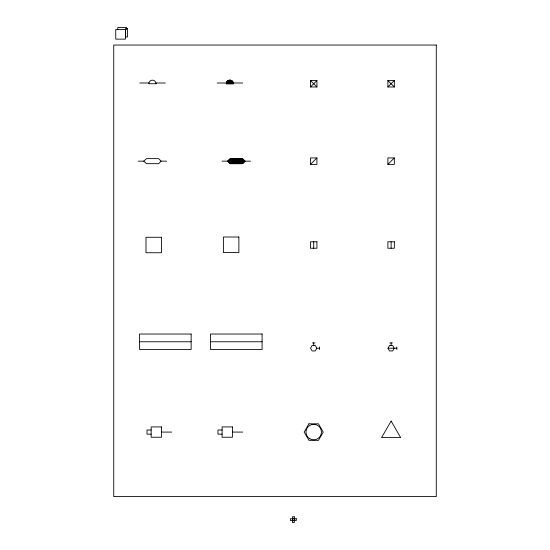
<?xml version="1.0" encoding="UTF-8"?>
<svg xmlns="http://www.w3.org/2000/svg" width="550" height="550" viewBox="0 0 550 550"><rect width="100%" height="100%" fill="white"/><g stroke="black" fill="none" stroke-linecap="round" stroke-linejoin="round"><path stroke-width="0.82" d="M316.841 348.219L315.274 350.941L312.132 350.941L310.564 348.219L312.132 345.503L315.274 345.503L316.841 348.219L319.426 348.219M387.97 348.219L389.538 345.503L392.679 345.503L394.254 348.219L392.679 350.941L389.538 350.941L387.97 348.219L396.832 348.219M166.657 161.15L161.143 161.15L158.613 163.68L146.547 163.68L143.736 161.15L138.215 161.15M310.475 86.976L316.931 80.513L310.475 80.513L310.475 86.976L316.931 86.976L316.931 80.513M250.518 161.15L244.998 161.15L242.474 163.68L230.402 163.68L227.59 161.15L222.076 161.15M310.475 164.381L316.931 157.926L310.475 157.926L310.475 164.381L316.931 164.381L316.931 157.926M387.881 86.976L394.343 80.513L387.881 80.513L387.881 86.976L394.343 86.976L394.343 80.513M387.881 164.381L394.343 157.926L387.881 157.926L387.881 164.381L394.343 164.381L394.343 157.926M143.736 161.15L146.547 158.627L158.613 158.627L161.143 161.15M227.59 161.15L230.402 158.627L242.474 158.627L244.998 161.15M139.782 82.995L148.94 82.995M155.939 82.995L165.316 82.995M217.188 82.995L226.346 82.995M233.344 82.995L242.722 82.995M226.27 83.744L233.42 83.744A3.575 3.575 0 0 0 229.845 80.169A3.575 3.575 0 0 0 226.27 83.744L226.277 83.524M139.535 341.77L191.146 341.77M210.492 341.77L262.096 341.77M312.414 342.918L314.992 342.918M389.819 342.918L392.397 342.918M151.147 430.011L147.022 430.011L147.022 434.143L151.147 434.143M222.104 430.011L217.979 430.011L217.979 434.143L222.104 434.143M161.473 432.08L171.792 432.08M232.423 432.08L242.749 432.08M292.414 518.629L294.312 518.629M292.414 520.685L294.312 520.685M387.881 80.513L394.343 86.976M310.475 80.513L316.931 86.976M396.832 346.926L396.832 349.511M391.112 241.78L391.112 248.242M391.112 342.918L391.112 345.503M319.426 346.926L319.426 349.511M313.706 241.78L313.706 248.242M313.706 342.918L313.706 345.503M294.346 518.746L294.346 520.568M244.812 160.964L244.812 161.343M244.551 160.703L244.551 161.604M244.296 160.449L244.296 161.858M244.035 160.188L244.035 162.119M243.781 159.933L243.781 162.374M243.519 159.672L243.519 162.635M243.265 159.411L243.265 162.889M243.004 159.156L243.004 163.151M242.742 158.895L242.742 163.405M242.488 158.641L242.488 163.666M242.227 158.627L242.227 163.68M241.972 158.627L241.972 163.68M241.711 158.627L241.711 163.68M241.457 158.627L241.457 163.68M241.196 158.627L241.196 163.68M240.941 158.627L240.941 163.68M240.68 158.627L240.68 163.68M240.426 158.627L240.426 163.68M240.164 158.627L240.164 163.68M239.91 158.627L239.91 163.68M239.649 158.627L239.649 163.68M239.394 158.627L239.394 163.68M239.133 158.627L239.133 163.68M238.879 158.627L238.879 163.68M238.617 158.627L238.617 163.68M238.356 158.627L238.356 163.68M238.102 158.627L238.102 163.68M237.841 158.627L237.841 163.68M237.586 158.627L237.586 163.68M237.325 158.627L237.325 163.68M237.071 158.627L237.071 163.68M236.809 158.627L236.809 163.68M236.555 158.627L236.555 163.68M236.294 158.627L236.294 163.68M236.039 158.627L236.039 163.68M235.778 158.627L235.778 163.68M235.524 158.627L235.524 163.68M235.262 158.627L235.262 163.68M235.008 158.627L235.008 163.68M234.747 158.627L234.747 163.68M234.486 158.627L234.486 163.68M234.231 158.627L234.231 163.68M233.97 158.627L233.97 163.68M233.716 158.627L233.716 163.68M233.454 158.627L233.454 163.68M233.241 82.617L233.241 83.744M233.2 158.627L233.2 163.68M232.987 82.026L232.987 83.744M232.939 158.627L232.939 163.68M232.726 81.62L232.726 83.744M232.684 158.627L232.684 163.68M232.464 81.311L232.464 83.744M232.423 158.627L232.423 163.68M232.21 81.063L232.21 83.744M232.169 158.627L232.169 163.68M231.949 80.857L231.949 83.744M231.907 158.627L231.907 163.68M231.694 80.685L231.694 83.744M231.653 158.627L231.653 163.68M231.433 80.541L231.433 83.744M231.392 158.627L231.392 163.68M231.179 80.424L231.179 83.744M231.137 158.627L231.137 163.68M230.917 80.334L230.917 83.744M230.876 158.627L230.876 163.68M230.663 80.266L230.663 83.744M230.622 158.627L230.622 163.68M230.402 80.211L230.402 83.744M230.361 158.661L230.361 163.639M230.147 80.183L230.147 83.744M230.099 158.895L230.099 163.412M229.886 80.169L229.886 83.744M229.845 159.129L229.845 163.178M229.632 80.176L229.632 83.744M229.584 159.363L229.584 162.944M229.371 80.197L229.371 83.744M229.329 159.589L229.329 162.711M229.116 80.245L229.116 83.744M229.068 159.823L229.068 162.484M228.855 80.307L228.855 83.744M228.814 160.057L228.814 162.25M228.601 80.396L228.601 83.744M228.553 160.291L228.553 162.016M228.339 80.499L228.339 83.744M228.298 160.517L228.298 161.782M228.078 80.637L228.078 83.744M228.037 160.751L228.037 161.556M227.824 80.795L227.824 83.744M227.562 80.987L227.562 83.744M227.308 81.228L227.308 83.744M227.047 81.517L227.047 83.744M226.792 81.881L226.792 83.744M226.531 82.397L226.531 83.744M125.434 29.459L125.434 39.133L115.754 39.133L115.754 29.459L126.555 29.432L126.555 27.5L117.782 27.5L117.782 29.432M308.935 423.816L304.164 432.08L308.935 440.344L318.478 440.344L323.242 432.08L318.478 423.816L308.935 423.816M391.112 421.066L381.562 437.594L400.661 437.594L391.112 421.066M127.517 28.469L125.586 28.469L125.586 36.939L127.517 36.939L127.517 28.469M436.267 45.045L113.733 45.045L113.733 496.581L436.267 496.581L436.267 45.045M156.014 83.744L148.864 83.744A3.575 3.575 0 0 1 152.439 80.169A3.575 3.575 0 0 1 156.014 83.744M238.879 237.002L223.396 237.002L223.396 252.484L238.879 252.484L238.879 237.002M161.473 237.27L145.991 237.27L145.991 252.752L161.473 252.752L161.473 237.27M316.931 241.78L310.475 241.78L310.475 248.242L316.931 248.242L316.931 241.78M394.343 241.78L387.881 241.78L387.881 248.242L394.343 248.242L394.343 241.78M191.146 334.029L139.535 334.029L139.535 349.511L191.146 349.511L191.146 334.029M262.096 334.029L210.492 334.029L210.492 349.511L262.096 349.511L262.096 334.029M161.473 426.917L151.147 426.917L151.147 437.236L161.473 437.236L161.473 426.917M232.423 426.917L222.104 426.917L222.104 437.236L232.423 437.236L232.423 426.917M294.312 516.814L292.414 516.814L292.414 522.5L294.312 522.5L294.312 516.814M296.251 518.746L290.476 518.746L290.476 520.568L296.251 520.568L296.251 518.746M309.836 438.783A7.741 7.741 0 0 0 321.447 432.08A7.741 7.741 0 0 0 309.836 425.377A7.741 7.741 0 0 0 309.836 438.783"/></g></svg>
